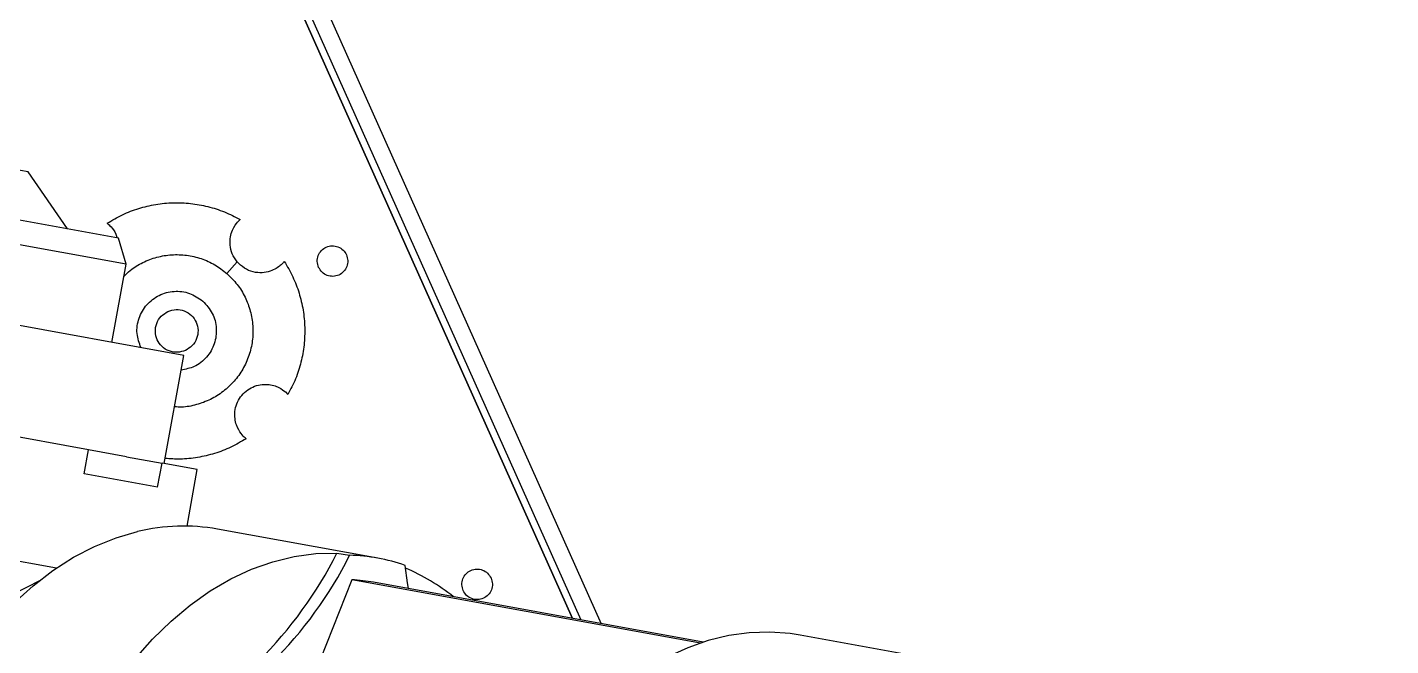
# Model space of a CAD drawing. Header units: inches. Extents: x 0 to 34.2, y 0 to 22.
# Drawn here: x 7.1683 to 7.6115, y 11.3015 to 11.5023 of the extents above; entities that cross this region are included whole.
import ezdxf

# ---------------------------------------------------------------- set-up
doc = ezdxf.new("R2010")
doc.units = ezdxf.units.IN
doc.header["$MEASUREMENT"] = 0

msp = doc.modelspace()

# ---------------------------------------------------------------- linework, layer by layer
at = {"color": 7, "linetype": 'Continuous', "lineweight": 25}
for p, q in [((7.345539848896817, 11.31030198442394), (7.06964615403238, 11.92656411837595)), ((7.084877036601679, 11.9116566424539), (7.354853911528375, 11.30861087461988)), ((7.084889217330443, 11.9116620956307), (7.354869827292541, 11.30860798487074)), ((7.077748753427977, 11.90846538945559), (7.345539848896817, 11.31030198442394)), ((7.079811453903418, 11.90938883748871), (7.348235045054058, 11.30981263054848)), ((7.1685320346071, 11.45530216914347), (6.957816572028066, 11.4935607678596)), ((7.197890704448192, 11.43384855266715), (6.922789961636536, 11.4837972787687)), ((7.200375857506382, 11.42533578370646), (6.917470838302839, 11.47670149494577)), ((7.219183484984666, 11.39572093002019), (6.889452807430269, 11.45558855208526)), ((7.181306617115398, 11.43685964608454), (7.1685320346071, 11.45530216914347)), ((7.194242680274309, 11.43866130623794), (7.1945575954403, 11.43839687591307)), ((7.200375857506382, 11.42533578370646), (7.197890704448192, 11.43384855266715)), ((7.19577065580916, 11.39997188543307), (7.200375857506382, 11.42533578370646)), ((7.236486056292311, 11.42612285582595), (7.233161284454757, 11.42232606901691)), ((7.237559389060317, 11.42502493379183), (7.236486056292311, 11.42612285582595)), ((7.188179088864584, 11.36507326770636), (6.907704337311715, 11.41599772687191)), ((7.212807051865341, 11.36060168625692), (7.219183484984666, 11.39572093002019)), ((7.177720928087293, 11.32666434790859), (6.865260568583894, 11.38339628092677)), ((7.252169450494818, 11.38387777976152), (7.25300677242991, 11.38305182816336)), ((7.239420683677644, 11.36869502786388), (7.23910576851184, 11.36895945818866)), ((7.18676210372701, 11.35726899131446), (7.188179088864584, 11.36507326770636)), ((7.200527915642902, 11.36283115029133), (7.188179088864756, 11.36507326770663)), ((7.200527915642902, 11.36283115029133), (7.212063623089299, 11.36073666706366)), ((7.210646637951741, 11.35293239067186), (7.212063623089299, 11.36073666706366)), ((7.22353793190402, 11.35865333169238), (7.212063623089299, 11.36073666706366)), ((7.210646637951741, 11.35293239067186), (7.18676210372701, 11.35726899131446)), ((7.220206644356498, 11.34030572304657), (7.22353793190402, 11.35865333169238)), ((7.282228183213369, 11.32985873235672), (7.230066113305579, 11.3393295499055)), ((7.268947570490027, 11.33156595129498), (7.273065628640689, 11.3308182551727)), ((7.163921650047897, 11.31832178613212), (7.172336430095226, 11.32260745018709)), ((7.273800823912966, 11.32288447154818), (7.260656839130104, 11.28993262782338)), ((7.387091862257039, 11.3023147595721), (7.273800823912966, 11.32288447154818)), ((7.387957145268566, 11.30260047879803), (7.280811198075607, 11.32205445596491)), ((7.998485176160644, 11.19981137591035), (7.419496788233513, 11.30493552828086))]:
    msp.add_line(p, q, dxfattribs=at)
at = {"color": 7, "linetype": 'Continuous', "lineweight": 25, "flags": 128}
for points in [[(7.134022600919047, 11.27010603132149), (7.137955304043586, 11.27877454349346), (7.14235004439619, 11.28705993355889), (7.147178020811136, 11.29490790277046), (7.152407592886211, 11.30226701904183), (7.158004488340841, 11.30908905401063), (7.16393202762134, 11.31532929910522), (7.170151364281414, 11.32094685854552), (7.176621739565392, 11.32590491735501), (7.183300749522584, 11.33017098262969), (7.190144622903316, 11.33371709648253), (7.197108508017494, 11.3365200192665), (7.204146766670926, 11.33856138187706)], [(7.174717880600742, 11.2395787399682), (7.177411477806307, 11.24879216249059), (7.180608487804503, 11.25776879752183), (7.184288561330427, 11.26645150794717), (7.18842827437419, 11.27478502750933), (7.193001277279117, 11.28271631258328), (7.197978462456828, 11.29019487980375), (7.20332814966202, 11.29717312739673), (7.209016287639698, 11.30360663816885), (7.215006670863743, 11.30945446222741), (7.221261169989204, 11.31467937762963), (7.227739974549396, 11.31924812730442), (7.234401846351523, 11.32313163073623), (7.241204381964409, 11.32630516906548), (7.24810428261743, 11.32874854242634), (7.255057629802767, 11.33044619852072), (7.262020164820661, 11.33138733161005), (7.268947570490027, 11.33156595129498)], [(7.292208228510678, 11.31998515165929), (7.291896422485677, 11.3219320682194), (7.29114322498202, 11.32753599246776)], [(7.419496788233513, 11.30493552828086), (7.416241401950345, 11.30543637847846), (7.409654637165258, 11.30591138231975), (7.402998819694805, 11.30568223085565), (7.39631300852242, 11.30475026883822), (7.389636438646656, 11.30312096539096), (7.383008290834019, 11.30080388191451), (7.376467461691839, 11.29781261597606), (7.370052335406209, 11.29416472151347), (7.363800558488887, 11.2898816058221), (7.357748818852972, 11.28498840392783), (7.351932630512838, 11.279513831085), (7.346386125174647, 11.27349001426412), (7.341141851936784, 11.26695230361737), (7.339792818280498, 11.26511923693244)]]:
    msp.add_lwpolyline(points, dxfattribs=at)
at = {"color": 7, "linetype": 'Continuous', "lineweight": 25}
for centre, radius, start, end in [((7.218946699198975, 11.27685186837595), 0.06345945208864984, 79.90849414674011, 103.4866459606932), ((7.148479761793653, 11.39226586893733), 0.1348961561124749, 314.8274568394593, 333.2579105971005), ((7.152597819944315, 11.39151817281505), 0.1348961561124556, 314.8274568394593, 333.2579105971005), ((7.271279690270337, 11.2695581245864), 0.06128615810531843, 71.08825957612885, 88.33010874906196), ((7.264666433733503, 11.26467444154155), 0.06744986868848593, 51.32521601792263, 66.79208944543286), ((7.270584725740055, 11.26570098200988), 0.05727385758994617, 79.71445838289782, 86.78097765083156)]:
    msp.add_arc(centre, radius, start, end, dxfattribs=at)
for points in [[(7.194242680274309, 11.43866130623794), (7.195874299169633, 11.43962592483692), (7.199137536959906, 11.44155516203497), (7.204473772987176, 11.44357064364939), (7.210009716359886, 11.44489152563257), (7.215680017228636, 11.44543288109224), (7.221371537583988, 11.44520490363718), (7.226971873311013, 11.44419117883011), (7.232411092624512, 11.44247290227004), (7.235775711450561, 11.44072647242661), (7.237458020863664, 11.4398532575049)], [(7.262983440722931, 11.42433979551008), (7.26278633254927, 11.42496244403097), (7.262392116202308, 11.42620774107266), (7.262764168543402, 11.42818229929762), (7.263809241949824, 11.42985823034977), (7.265429737205799, 11.43100792345678), (7.267366647851263, 11.43145084135766), (7.269312796051297, 11.43111404690934), (7.271033402120914, 11.43007634855166), (7.271699670828959, 11.42895284632256), (7.272032805183169, 11.42839109520797)], [(7.272032805183169, 11.42839109520797), (7.272229913356643, 11.42776844668708), (7.272624129703794, 11.42652314964539), (7.272252077362698, 11.42454859142043), (7.271207003956277, 11.42287266036828), (7.269586508700114, 11.42172296726127), (7.267649598054665, 11.42128004936039), (7.265703449854991, 11.42161684380871), (7.263982843785374, 11.42265454216639), (7.263316575076954, 11.42377804439549), (7.262983440722931, 11.42433979551008)], [(7.251814821162959, 11.42626716875262), (7.252779439762134, 11.42463554985739), (7.254708676960079, 11.42137231206703), (7.256724158574491, 11.41603607603976), (7.258045040557598, 11.41050013266696), (7.258586396017439, 11.4048298317983), (7.258358418562378, 11.39913831144295), (7.25734469375513, 11.39353797571583), (7.255626417195163, 11.38809875640242), (7.253879987351724, 11.38473413757638), (7.25300677242991, 11.38305182816336)], [(7.219667591764415, 11.39734361192874), (7.218795883835356, 11.39706766048576), (7.217052467976909, 11.3965157575998), (7.214288086461929, 11.39703663087736), (7.211941782988965, 11.3984997336463), (7.210332212639185, 11.4007684270049), (7.209712127577951, 11.40348010190856), (7.210183639805551, 11.40620470938834), (7.211636417506338, 11.40861355788578), (7.213209320627029, 11.40954633407728), (7.213995772187554, 11.41001272217299)], [(7.213995772187554, 11.41001272217299), (7.214867480116769, 11.41028867361597), (7.216610895975231, 11.41084057650193), (7.219375277490039, 11.41031970322446), (7.221721580962988, 11.40885660045543), (7.22333115131294, 11.40658790709693), (7.223951236374018, 11.40387623219327), (7.223479724146402, 11.40115162471349), (7.222026946445614, 11.39874277621605), (7.220454043324924, 11.39781000002454), (7.219667591764415, 11.39734361192874)], [(7.309978517218415, 11.31936716777192), (7.309781409044754, 11.31998981629281), (7.30938719269779, 11.3212351133345), (7.309759245038885, 11.32320967155946), (7.310804318445308, 11.32488560261161), (7.312424813701282, 11.32603529571871), (7.314361724346731, 11.32647821361959), (7.316307872546592, 11.32614141917118), (7.318028478616194, 11.3251037208135), (7.318694747324426, 11.3239802185844), (7.319027881678637, 11.32341846746981)], [(7.319027881678637, 11.32341846746981), (7.319224989852126, 11.32279581894901), (7.319619206199261, 11.32155052190723), (7.319247153858166, 11.31957596368227), (7.318202080451744, 11.31790003263021), (7.316581585195597, 11.31675033952311), (7.314644674550133, 11.31630742162223), (7.312698526350286, 11.31664421607055), (7.310977920280857, 11.31768191442823), (7.310311651572437, 11.31880541665742), (7.309978517218415, 11.31936716777192)]]:
    msp.add_open_spline(points, degree=3, dxfattribs=at)
for points, knots in [([(7.1945575954403, 11.43839687591307), (7.194940762346559, 11.43802281694356), (7.19570668083939, 11.43727510445186), (7.197111815763018, 11.43545133475805), (7.197435002525217, 11.43401222588097), (7.197453950735509, 11.43392785194979)], [0, 0, 0, 0, 0.4851709096328253, 0.9698159361472546, 1, 1, 1, 1]), ([(7.236486056292311, 11.42612285582595), (7.235900938103033, 11.42696768927568), (7.23473224991172, 11.42865512079695), (7.234087068421946, 11.43160313142336), (7.234236986365493, 11.43429563188021), (7.235156957359118, 11.43717590031294), (7.236918390093869, 11.4394196737869), (7.237278012758657, 11.4397086241967), (7.237458020863664, 11.4398532575049)], [0, 0, 0, 0, 0.1254002375087946, 0.2504686735690347, 0.3758095866764224, 0.5012539928303502, 0.7503541004092887, 1, 1, 1, 1]), ([(7.199659858068992, 11.42139230020885), (7.200330256448132, 11.42206150819055), (7.202149567813689, 11.42387758908365), (7.205800127099113, 11.42602472009124), (7.210352451363668, 11.42777564883438), (7.215182622719753, 11.42856841177212), (7.220071437883285, 11.42841668987342), (7.22482581161134, 11.42729826027231), (7.229317461767121, 11.42532417100095), (7.23188001022554, 11.42332543634496), (7.233161284454757, 11.42232606901691)], [0, 0, 0, 0, 0.07694417451548886, 0.2088092924418422, 0.3406744103682038, 0.4725395282945617, 0.6044046462209222, 0.7362697641472838, 0.8681348820736371, 1, 1, 1, 1]), ([(7.251814821162959, 11.42626716875262), (7.251675909866944, 11.42607332018283), (7.2514674210858, 11.42578237730615), (7.249991456013483, 11.42445225965324), (7.248350717419524, 11.423445747523), (7.246059447102344, 11.42264480569949), (7.243218322869457, 11.42246575412491), (7.24013929264638, 11.42316022136174), (7.238419443501397, 11.42440330040374), (7.237559389060317, 11.42502493379183)], [0, 0, 0, 0, 0.2491982958890964, 0.3740160124785736, 0.4993511849172294, 0.6245421057164207, 0.7498236073950922, 0.8748929124584498, 1, 1, 1, 1]), ([(7.233161284454757, 11.42232606901691), (7.234321002587246, 11.42118790580361), (7.236640438852395, 11.41891157937693), (7.239190205664648, 11.4147196578971), (7.24092580215421, 11.41015487108985), (7.241723402469782, 11.40532739663142), (7.241567663313311, 11.40044025641995), (7.240460465365927, 11.39567648598595), (7.238445466737463, 11.39122074770187), (7.235599770528015, 11.38724267423324), (7.232032954802633, 11.38389994279834), (7.227881544233933, 11.38130340320631), (7.22330703986738, 11.37961847487267), (7.219318722543055, 11.3788309887387), (7.216924918572695, 11.37897350801062), (7.21615110048974, 11.37901957861259)], [0, 0, 0, 0, 0.08014317003843324, 0.1602863400768685, 0.2404295101153025, 0.3205726801537361, 0.4007158501921718, 0.4808590202306059, 0.5610021902690413, 0.6411453603074736, 0.7212885303459105, 0.8014317003843449, 0.8815748704227777, 0.961718040461215, 1, 1, 1, 1]), ([(7.205197504144973, 11.3982602976681), (7.204662090312689, 11.39976321135901), (7.203557089674042, 11.40286496273013), (7.204331161326277, 11.40793154575852), (7.206874405380794, 11.41238631750156), (7.210979854872389, 11.41554054627394), (7.215940705515949, 11.41685572504885), (7.221132844820101, 11.41627198725139), (7.223926331783305, 11.41434071313263), (7.225323075265002, 11.4133750760732)], [0, 0, 0, 0, 0.1354471745407122, 0.279539312117259, 0.4236314496938121, 0.5677235872703614, 0.711815724846907, 0.855907862423458, 1, 1, 1, 1]), ([(7.225323075265002, 11.4133750760732), (7.226464622889619, 11.41211776237847), (7.228747718138853, 11.40960313498892), (7.230011369376188, 11.4045369477463), (7.229363327628094, 11.39943264643095), (7.226775159789708, 11.39499640063044), (7.22288631451157, 11.39184713699801), (7.219771752948491, 11.39126136936757), (7.218324358743716, 11.3909891523455)], [0, 0, 0, 0, 0.1704107118585965, 0.340821423717185, 0.5112321355757733, 0.6816428474343642, 0.8520535592929546, 0.9999999999999999, 0.9999999999999999, 0.9999999999999999, 0.9999999999999999]), ([(7.23910576851184, 11.36895945818866), (7.238708468098927, 11.36931827485955), (7.237914297912355, 11.37003551927508), (7.23638512228363, 11.37244023054188), (7.235719183581927, 11.37515435948328), (7.235682419847835, 11.37753516364678), (7.236277023004811, 11.38001136400413), (7.237519973316847, 11.38230836015451), (7.23932665923934, 11.38421345621506), (7.241554744892139, 11.38557603003225), (7.243994100659363, 11.38630006688085), (7.246369069697599, 11.38639043931323), (7.248428995669466, 11.38599965212744), (7.250668310575411, 11.38508820503812), (7.251569366669846, 11.38436164979939), (7.252169450494818, 11.38387777976152)], [0, 0, 0, 0, 0.1246637874084981, 0.2491924501012134, 0.3119456938527393, 0.3746650776639938, 0.4372989235948635, 0.4998704201185853, 0.5624652815343998, 0.6251073278981668, 0.6876796662476341, 0.7503239914891302, 0.8129954438294034, 0.8754590196831264, 1, 1, 1, 1]), ([(7.239420683677644, 11.36869502786388), (7.237789089281275, 11.3677306975214), (7.234525900488162, 11.36580203683654), (7.229189296981255, 11.36378223137367), (7.223654750031162, 11.3624777800146), (7.21824578695148, 11.3619033348108), (7.214730665402569, 11.36214035358983), (7.213106306770697, 11.36224988138121)], [0, 0, 0, 0, 0.2057993335808687, 0.4115986671617259, 0.6173980007425849, 0.8231973343234492, 1, 1, 1, 1])]:
    msp.add_open_spline(points, degree=3, knots=knots, dxfattribs=at)

doc.saveas('drawing.dxf')
